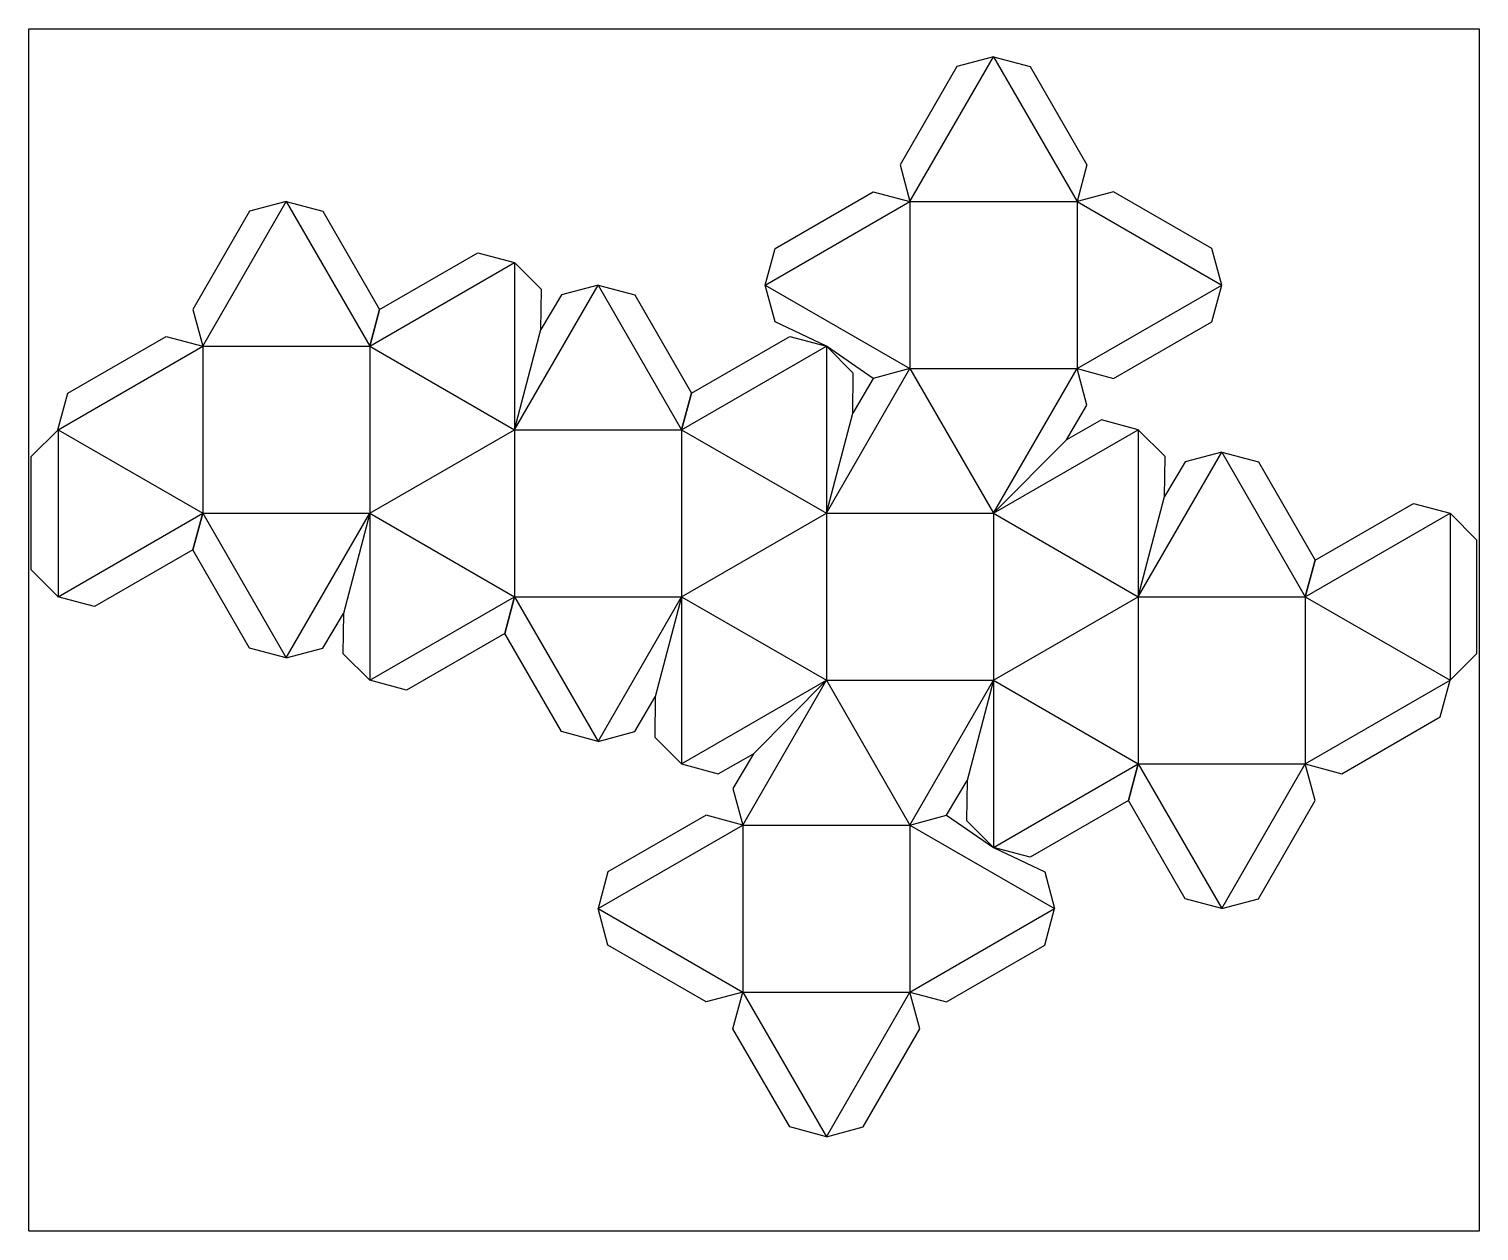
# Model space of a CAD drawing. Extents: x 0 to 67.7, y 147 to 203.2.
import ezdxf

# ---------------------------------------------------------------- set-up
doc = ezdxf.new("R2010")
doc.units = 0
doc.layers.get('0').update_dxf_attribs({"linetype": 'CONTINUOUS'})

msp = doc.modelspace()

# ---------------------------------------------------------------- linework, layer by layer
at = {"color": 7}
for p, q in [((0, 203.2), (67.733333, 203.2)), ((0, 147.037778), (0, 203.2)), ((0, 203.2), (0, 203.2)), ((67.733333, 203.2), (67.733333, 147.037778)), ((67.733333, 147.037778), (0, 147.037778))]:
    msp.add_line(p, q, dxfattribs=at)
at = {"color": 1}
for p, q in [((41.149693, 195.139451), (45.052544, 201.89952)), ((45.052544, 201.89952), (48.955678, 195.139451)), ((8.114736, 188.379382), (12.017587, 195.139451)), ((12.017587, 195.139451), (15.92072, 188.379382)), ((34.389624, 191.2366), (41.149693, 195.139451)), ((41.149693, 195.139451), (41.149693, 187.333749)), ((41.149693, 195.139451), (48.955678, 195.139451)), ((48.955678, 195.139451), (48.955678, 187.333749)), ((48.955678, 195.139451), (55.715747, 191.2366)), ((15.92072, 188.379382), (22.680789, 192.282233)), ((22.680789, 192.282233), (22.680789, 176.670547)), ((22.680789, 184.476531), (26.58364, 191.2366)), ((26.58364, 191.2366), (30.486491, 184.476531)), ((34.389624, 191.2366), (41.149693, 187.333749)), ((48.955678, 187.333749), (55.715747, 191.2366)), ((1.354667, 184.476531), (8.114736, 188.379382)), ((8.114736, 188.379382), (8.114736, 180.573398)), ((8.114736, 188.379382), (15.92072, 188.379382)), ((15.92072, 188.379382), (15.92072, 180.573398)), ((15.92072, 188.379382), (22.680789, 184.476531)), ((30.486491, 184.476531), (37.246842, 188.379382)), ((37.246842, 188.379382), (37.246842, 172.767696)), ((37.246842, 180.573398), (41.149693, 187.333749)), ((41.149693, 187.333749), (45.052544, 180.573398)), ((41.149693, 187.333749), (48.955678, 187.333749)), ((45.052544, 180.573398), (48.955678, 187.333749)), ((1.354667, 184.476531), (1.354667, 176.670547)), ((1.354667, 184.476531), (8.114736, 180.573398)), ((15.92072, 180.573398), (22.680789, 184.476531)), ((22.680789, 184.476531), (30.486491, 184.476531)), ((30.486491, 184.476531), (30.486491, 176.670547)), ((30.486491, 184.476531), (37.246842, 180.573398)), ((45.052544, 180.573398), (51.812613, 184.476531)), ((51.812613, 184.476531), (51.812613, 168.864562)), ((51.812613, 176.670547), (55.715747, 183.430616)), ((55.715747, 183.430616), (59.618598, 176.670547)), ((1.354667, 176.670547), (8.114736, 180.573398)), ((8.114736, 180.573398), (12.017587, 173.813329)), ((8.114736, 180.573398), (15.92072, 180.573398)), ((12.017587, 173.813329), (15.92072, 180.573398)), ((15.92072, 180.573398), (15.92072, 172.767696)), ((15.92072, 180.573398), (22.680789, 176.670547)), ((30.486491, 176.670547), (37.246842, 180.573398)), ((37.246842, 180.573398), (45.052544, 180.573398)), ((45.052544, 180.573398), (45.052544, 172.767696)), ((45.052544, 180.573398), (51.812613, 176.670547)), ((59.618598, 176.670547), (66.378667, 180.573398)), ((66.378667, 180.573398), (66.378667, 172.767696)), ((15.92072, 172.767696), (22.680789, 176.670547)), ((22.680789, 176.670547), (26.58364, 169.910478)), ((22.680789, 176.670547), (30.486491, 176.670547)), ((26.58364, 169.910478), (30.486491, 176.670547)), ((30.486491, 176.670547), (30.486491, 168.864562)), ((30.486491, 176.670547), (37.246842, 172.767696)), ((45.052544, 172.767696), (51.812613, 176.670547)), ((51.812613, 176.670547), (59.618598, 176.670547)), ((59.618598, 176.670547), (59.618598, 168.864562)), ((59.618598, 176.670547), (66.378667, 172.767696)), ((30.486491, 168.864562), (37.246842, 172.767696)), ((33.343709, 166.007627), (37.246842, 172.767696)), ((37.246842, 172.767696), (41.149693, 166.007627)), ((37.246842, 172.767696), (45.052544, 172.767696)), ((41.149693, 166.007627), (45.052544, 172.767696)), ((45.052544, 172.767696), (45.052544, 164.961711)), ((45.052544, 172.767696), (51.812613, 168.864562)), ((59.618598, 168.864562), (66.378667, 172.767696)), ((45.052544, 164.961711), (51.812613, 168.864562)), ((51.812613, 168.864562), (55.715747, 162.104493)), ((51.812613, 168.864562), (59.618598, 168.864562)), ((55.715747, 162.104493), (59.618598, 168.864562)), ((26.58364, 162.104493), (33.343709, 166.007627)), ((33.343709, 166.007627), (33.343709, 158.201642)), ((33.343709, 166.007627), (41.149693, 166.007627)), ((41.149693, 166.007627), (41.149693, 158.201642)), ((41.149693, 166.007627), (47.909762, 162.104493)), ((26.58364, 162.104493), (33.343709, 158.201642)), ((41.149693, 158.201642), (47.909762, 162.104493)), ((33.343709, 158.201642), (37.246842, 151.441573)), ((33.343709, 158.201642), (41.149693, 158.201642)), ((37.246842, 151.441573), (41.149693, 158.201642))]:
    msp.add_line(p, q, dxfattribs=at)
at = {"color": 5}
for p, q in [((45.052686, 201.899632), (43.341047, 201.440996)), ((45.052544, 201.89952), (46.764183, 201.440884)), ((43.341047, 201.440996), (40.691062, 196.85109)), ((46.764183, 201.440884), (49.414168, 196.850978)), ((40.691062, 196.85109), (41.149693, 195.139451)), ((49.414168, 196.850978), (48.955537, 195.139339)), ((12.017587, 195.139451), (10.305948, 194.680815)), ((12.017587, 195.139451), (13.729225, 194.680815)), ((34.848264, 192.948239), (39.438168, 195.598228)), ((39.438168, 195.598228), (41.149809, 195.139596)), ((50.667203, 195.598228), (48.955562, 195.139596)), ((55.257107, 192.948239), (50.667203, 195.598228)), ((10.305948, 194.680815), (7.655964, 190.09091)), ((13.729225, 194.680815), (16.37921, 190.09091)), ((16.37921, 190.09091), (20.969117, 192.740895)), ((20.969117, 192.740895), (22.680755, 192.282267)), ((34.389624, 191.2366), (34.848264, 192.948239)), ((55.715747, 191.2366), (55.257107, 192.948239)), ((23.933754, 191.02926), (22.680755, 192.282267)), ((23.916369, 189.155017), (23.933754, 191.02926)), ((26.583747, 191.236463), (24.872109, 190.777827)), ((26.583505, 191.23671), (28.295143, 190.778074)), ((34.847976, 189.524965), (34.389342, 191.236603)), ((55.257113, 189.524959), (55.715747, 191.2366)), ((24.872109, 190.777827), (23.916369, 189.155017)), ((28.295143, 190.778074), (30.945128, 186.188169)), ((7.655964, 190.09091), (8.114594, 188.37927)), ((15.920573, 188.379272), (16.37921, 190.09091)), ((16.37921, 190.09091), (15.920579, 188.379269)), ((22.680755, 184.476283), (23.916369, 189.155017)), ((37.246673, 188.379526), (34.847976, 189.524965)), ((50.667203, 186.87498), (55.257113, 189.524959)), ((1.81319, 186.188028), (6.403094, 188.838013)), ((6.403094, 188.838013), (8.114736, 188.379382)), ((30.945128, 186.188169), (35.535035, 188.838154)), ((35.535035, 188.838154), (37.246673, 188.379526)), ((38.499528, 187.126415), (37.246529, 188.379422)), ((39.437883, 186.874983), (37.246673, 188.379526)), ((38.482143, 185.252172), (38.499528, 187.126415)), ((41.149521, 187.333619), (39.437883, 186.874983)), ((41.149524, 187.333611), (39.437883, 186.874983)), ((48.955562, 187.333608), (50.667203, 186.87498)), ((49.414187, 185.621972), (48.955562, 187.333608)), ((39.437883, 186.874983), (38.482143, 185.252172)), ((1.354554, 184.47639), (1.81319, 186.188028)), ((30.486491, 184.476531), (30.945128, 186.188169)), ((30.945128, 186.188169), (30.486497, 184.476528)), ((48.462009, 184.007523), (49.414187, 185.621972)), ((37.246529, 180.573438), (38.482143, 185.252172)), ((50.101111, 184.935049), (48.462009, 184.007523)), ((51.812752, 184.476421), (50.101111, 184.935049)), ((0.101661, 183.223523), (1.354667, 184.476532)), ((53.065612, 183.223524), (51.812613, 184.476531)), ((45.05257, 180.573429), (48.462009, 184.007523)), ((0.101663, 177.923557), (0.101661, 183.223523)), ((53.048227, 181.349281), (53.065612, 183.223524)), ((54.003967, 182.972091), (53.048227, 181.349281)), ((55.715606, 183.430727), (54.003967, 182.972091)), ((55.715606, 183.430727), (57.427244, 182.972091)), ((57.427244, 182.972091), (60.077229, 178.382187)), ((51.812613, 176.670547), (53.048227, 181.349281)), ((60.077229, 178.382187), (64.667136, 181.032171)), ((64.667136, 181.032171), (66.378774, 180.573543)), ((7.656105, 178.861758), (8.114736, 180.573398)), ((8.114741, 180.573396), (7.656105, 178.861758)), ((15.920579, 180.573511), (14.684965, 175.894777)), ((67.631674, 179.320671), (66.378667, 180.573681)), ((7.656105, 178.861758), (3.066198, 176.211773)), ((10.30609, 174.271853), (7.656105, 178.861758)), ((67.631671, 174.020706), (67.631674, 179.320671)), ((59.618592, 176.670548), (60.077229, 178.382187)), ((60.077229, 178.382187), (59.618598, 176.670546)), ((1.354667, 176.670547), (0.101663, 177.923557)), ((3.066198, 176.211773), (1.354559, 176.670401)), ((22.222158, 174.958906), (22.680789, 176.670547)), ((22.680795, 176.670545), (22.222158, 174.958906)), ((30.486632, 176.67066), (29.251018, 171.991926)), ((13.729225, 174.271965), (14.684965, 175.894777)), ((14.684965, 175.894777), (14.66758, 174.020534)), ((22.222158, 174.958906), (17.632252, 172.308921)), ((24.872143, 170.369001), (22.222158, 174.958906)), ((12.017728, 173.813216), (10.30609, 174.271853)), ((12.017587, 173.813329), (13.729225, 174.271965)), ((14.66758, 174.020534), (15.920579, 172.767526)), ((66.378667, 172.767696), (67.631671, 174.020706)), ((17.632252, 172.308921), (15.920613, 172.767549)), ((37.246814, 172.767667), (33.837375, 169.333573)), ((45.052688, 172.7678), (43.817074, 168.089066)), ((65.92029, 171.056026), (66.378923, 172.767667)), ((28.295278, 170.369114), (29.251018, 171.991926)), ((29.251018, 171.991926), (29.233633, 170.117683)), ((61.33038, 168.406047), (65.92029, 171.056026)), ((26.583781, 169.910365), (24.872143, 170.369001)), ((26.58364, 169.910478), (28.295278, 170.369114)), ((29.233633, 170.117683), (30.486632, 168.864675)), ((32.198273, 168.406047), (33.837375, 169.333573)), ((33.837375, 169.333573), (32.885197, 167.719124)), ((30.486632, 168.864675), (32.198273, 168.406047)), ((51.353977, 167.152924), (51.812608, 168.864565)), ((51.812613, 168.864562), (51.353977, 167.152924)), ((60.07737, 167.153037), (59.618739, 168.864675)), ((59.618739, 168.864675), (61.33038, 168.406047)), ((42.861334, 166.466255), (43.817074, 168.089066)), ((43.817074, 168.089066), (43.799689, 166.214823)), ((32.885197, 167.719124), (33.343822, 166.007488)), ((51.353977, 167.152924), (46.76407, 164.502939)), ((54.003962, 162.56302), (51.353977, 167.152924)), ((57.427385, 162.56313), (60.07737, 167.153037)), ((31.632068, 166.466255), (27.042161, 163.816273)), ((33.343709, 166.007627), (31.632068, 166.466255)), ((41.149693, 166.007627), (42.861334, 166.466255)), ((41.149696, 166.007618), (42.861334, 166.466255)), ((42.861334, 166.466255), (45.052544, 164.961711)), ((43.799689, 166.214823), (45.052688, 164.961816)), ((46.76407, 164.502939), (45.052432, 164.961567)), ((45.052544, 164.961711), (47.451241, 163.816273)), ((27.042161, 163.816273), (26.583527, 162.104634)), ((47.451241, 163.816273), (47.909875, 162.104634)), ((55.7156, 162.104383), (54.003962, 162.56302)), ((55.715747, 162.104493), (57.427385, 162.56313)), ((27.042274, 160.392855), (26.58364, 162.104493)), ((47.451129, 160.392855), (47.909762, 162.104493)), ((31.632181, 157.742873), (27.042274, 160.392855)), ((42.861222, 157.742873), (47.451129, 160.392855)), ((33.343822, 158.201501), (31.632181, 157.742873)), ((32.885219, 156.490117), (33.34385, 158.201755)), ((41.14958, 158.201501), (42.861222, 157.742873)), ((41.608465, 156.490117), (41.149834, 158.201755)), ((35.535204, 151.90021), (32.885219, 156.490117)), ((38.95848, 151.90021), (41.608465, 156.490117)), ((37.246842, 151.441573), (35.535204, 151.90021)), ((37.246842, 151.441573), (38.95848, 151.90021))]:
    msp.add_line(p, q, dxfattribs=at)

doc.saveas('drawing.dxf')
